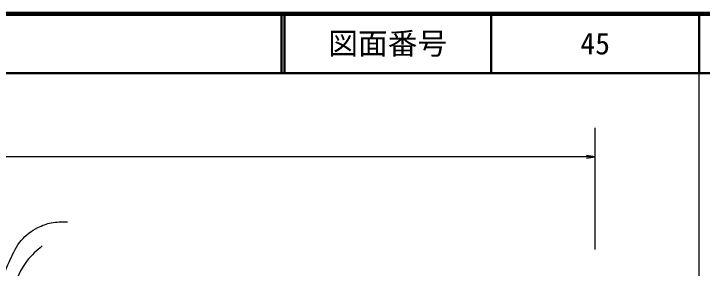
# Model space of a CAD drawing. Units: millimetres, scale not verified. Extents: x -59927063 to 680000, y 20000 to 2888253.
# Drawn here: x 463744 to 579500, y 337208 to 380000 of the extents above; entities that cross this region are included whole.
import ezdxf
from ezdxf.enums import TextEntityAlignment as Align

# ---------------------------------------------------------------- set-up
doc = ezdxf.new("R2010")
doc.units = ezdxf.units.MM
doc.header["$LTSCALE"] = 1000
for name, color, linetype, lineweight in [('M-BGD', 7, 'Continuous', 25), ('M-STR-STR3', 7, 'Continuous', 25), ('M-TTL', 2, 'Continuous', 140), ('M-TTL-BAND', 7, 'Continuous', 25), ('M-TTL-LINE', 7, 'Continuous', 50)]:
    doc.layers.add(name, color=color, linetype=linetype, lineweight=lineweight)
doc.layers.add('M-TTL-TXT', color=7, linetype='Continuous')
doc.styles.add('ＭＳ ゴシック', font='')
doc.styles.get('ＭＳ ゴシック').set_extended_font_data('MS Gothic')

# ---------------------------------------------------------------- blocks, each defined once
blk = doc.blocks.new('open_arrow')
at = {"color": 0, "linetype": 'Continuous', "lineweight": -2}
blk.add_lwpolyline([(7.5, 1.25), (0, 0), (7.5, -1.25)], dxfattribs=at)

msp = doc.modelspace()

# ---------------------------------------------------------------- linework, layer by layer
at = {"layer": 'M-BGD'}
for points, knots in [([(436582, 297811), (437680, 297811), (438778, 297810), (439836, 298024), (441153, 298289), (442409, 298887), (443575, 299606), (445086, 300538), (446447, 301674), (447603, 302986), (448818, 304365), (449806, 305938), (450768, 307517), (452017, 309570), (453221, 311635), (454292, 313775), (454949, 315089), (455556, 316432), (456090, 317802), (456789, 319597), (457363, 321438), (457960, 323269), (458640, 325352), (459350, 327423), (459974, 329526), (460537, 331426), (461029, 333352), (461700, 335208), (462123, 336376), (462617, 337516), (463138, 338660), (463660, 339803), (464208, 340949), (465008, 341896), (465766, 342793), (466749, 343513), (467813, 344054), (468525, 344416), (469273, 344699), (470043, 344845), (470934, 345015), (471855, 345002), (472776, 344989)], [0, 0, 0, 0, 1, 1, 1, 2, 2, 2, 3, 3, 3, 4, 4, 4, 5, 5, 5, 6, 6, 6, 7, 7, 7, 8, 8, 8, 9, 9, 9, 10, 10, 10, 11, 11, 11, 12, 12, 12, 13, 13, 13, 14, 14, 14, 14]), ([(468519, 340951), (467618, 340177), (466716, 339402), (465994, 338485), (465000, 337222), (464346, 335687), (463822, 334140), (463352, 332755), (462987, 331360), (462589, 329971), (461990, 327882), (461316, 325804), (460592, 323747), (459883, 321731), (459124, 319734), (458479, 317699), (457842, 315693), (457316, 313650), (456658, 311651), (456078, 309888), (455395, 308159), (454721, 306426), (453985, 304534), (453259, 302638), (452431, 300789), (451676, 299105), (450836, 297461), (449906, 295857), (449078, 294428), (448178, 293032), (447088, 291805), (446345, 290970), (445513, 290213), (444681, 289457)], [0, 0, 0, 0, 1, 1, 1, 2, 2, 2, 3, 3, 3, 4, 4, 4, 5, 5, 5, 6, 6, 6, 7, 7, 7, 8, 8, 8, 9, 9, 9, 10, 10, 10, 11, 11, 11, 11])]:
    msp.add_open_spline(points, degree=3, knots=knots, dxfattribs=at)
at = {"layer": 'M-STR-STR3'}
for p, q in [((561512, 340358), (561512, 360808)), ((561512, 355949), (291515, 355949))]:
    msp.add_line(p, q, dxfattribs=at)
at = {"layer": 'M-TTL'}
msp.add_line((680000, 380000), (40000, 380000), dxfattribs=at)
at = {"layer": 'M-TTL-BAND'}
msp.add_line((579000, 20000), (579000, 370000), dxfattribs=at)
at = {"layer": 'M-TTL-LINE'}
for p, q in [((508747, 380000), (508747, 370000)), ((509247, 380000), (509247, 370000)), ((543997, 380000), (543997, 370000)), ((579000, 380000), (579000, 370000)), ((40000, 370000), (680000, 370000))]:
    msp.add_line(p, q, dxfattribs=at)

# ---------------------------------------------------------------- block references
at = {"layer": 'M-STR-STR3', "xscale": 193, "yscale": 193, "rotation": 180}
msp.add_blockref('open_arrow', (561512, 355949), dxfattribs=at)

# ---------------------------------------------------------------- texts
at = {"layer": 'M-TTL-TXT', "style": 'ＭＳ ゴシック'}
for s, p in [('図面番号', (526622, 375000)), ('45', (561497, 375000))]:
    msp.add_text(s, height=3666, dxfattribs=at).set_placement(p, align=Align.MIDDLE_CENTER)

doc.saveas('drawing.dxf')
